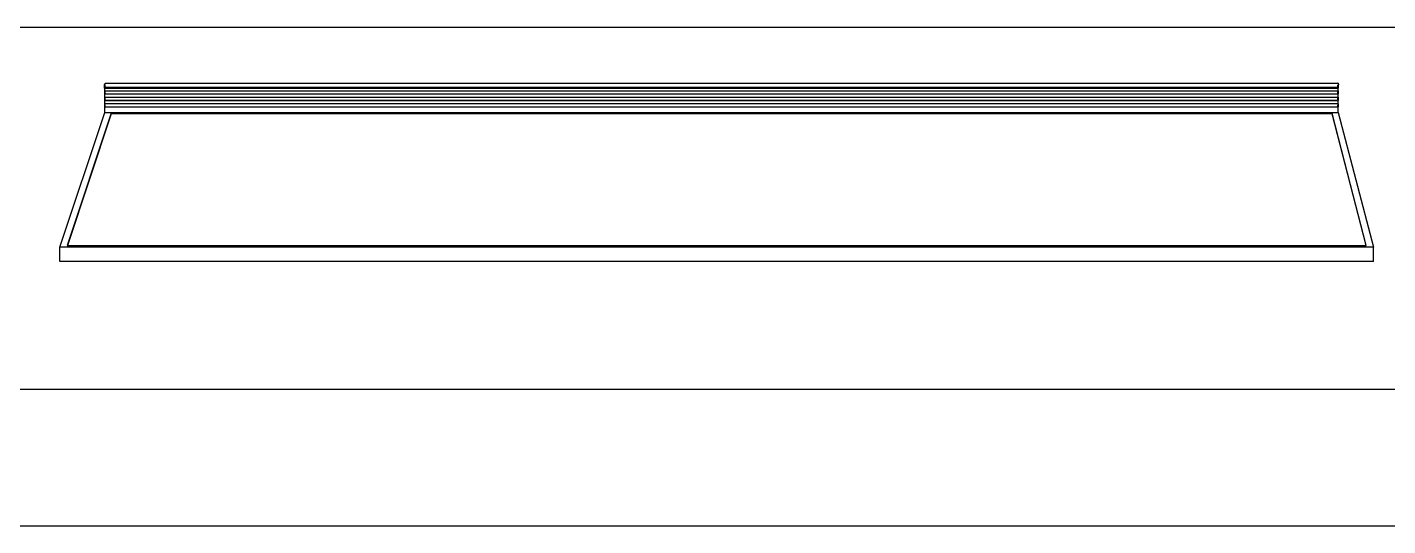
# Model space of a CAD drawing. Header units: metres. Extents: x -4.2 to 4.2, y -5.7 to 5.7.
# Drawn here: x -1.758 to 1.35, y -5.672 to -4.535 of the extents above; entities that cross this region are included whole.
import ezdxf

# ---------------------------------------------------------------- set-up
doc = ezdxf.new("R2010")
doc.units = ezdxf.units.M

msp = doc.modelspace()

# ---------------------------------------------------------------- linework, layer by layer
for p, q in [((-3.2583, -4.535), (1.51, -4.535)), ((-1.5809, -4.669), (-1.5808, -4.6681)), ((-1.5809, -4.67), (-1.5809, -4.669)), ((-1.5809, -4.671), (-1.5809, -4.67)), ((-1.5809, -4.6719), (-1.5809, -4.671)), ((-1.5809, -4.6727), (-1.5809, -4.6719)), ((-1.5808, -4.6733), (-1.5809, -4.6727)), ((-1.5808, -4.6674), (-1.5807, -4.6669)), ((-1.5808, -4.6681), (-1.5808, -4.6674)), ((-1.5808, -4.6738), (-1.5808, -4.6733)), ((-1.5807, -4.6739), (-1.5808, -4.6738)), ((-1.5807, -4.6665), (-1.5794, -4.6628)), ((-1.5807, -4.6669), (-1.5807, -4.6665)), ((-1.5807, -4.6739), (-1.5806, -4.6738)), ((-1.5807, -4.6739), (-1.5807, -4.6739)), ((-1.5807, -4.6739), (-1.5802, -4.6739)), ((-1.5805, -4.6733), (-1.5802, -4.6724)), ((-1.5804, -4.6822), (-1.5803, -4.6813)), ((-1.5804, -4.6832), (-1.5804, -4.6822)), ((-1.5804, -4.6841), (-1.5804, -4.6832)), ((-1.5804, -4.6851), (-1.5804, -4.6841)), ((-1.5804, -4.6859), (-1.5804, -4.6851)), ((-1.5803, -4.6865), (-1.5804, -4.6859)), ((-1.5803, -4.6806), (-1.5802, -4.68)), ((-1.5803, -4.6813), (-1.5803, -4.6806)), ((-1.5803, -4.6869), (-1.5803, -4.6865)), ((-1.5802, -4.6871), (-1.5803, -4.6869)), ((-1.5802, -4.6733), (-1.5802, -4.6724)), ((-1.5791, -4.6724), (-1.5802, -4.6724)), ((-1.5802, -4.6739), (-1.5802, -4.6738)), ((-1.5802, -4.6797), (-1.5802, -4.6739)), ((-1.5802, -4.6739), (1.237, -4.6739)), ((-1.5802, -4.68), (-1.5802, -4.6797)), ((-1.5802, -4.6797), (-1.5791, -4.6797)), ((-1.5802, -4.6871), (-1.5802, -4.6871)), ((-1.5802, -4.6944), (-1.5802, -4.6871)), ((-1.5802, -4.6871), (-1.5802, -4.6871)), ((-1.5802, -4.6871), (-1.5802, -4.6871)), ((-1.5802, -4.6871), (-1.5791, -4.6871)), ((-1.5802, -4.6871), (1.237, -4.6871)), ((-1.5794, -4.6628), (-1.5793, -4.6627)), ((-1.5793, -4.6627), (-1.5793, -4.6628)), ((-1.5793, -4.6627), (1.2364, -4.6627)), ((-1.5791, -4.6674), (-1.5791, -4.6665)), ((-1.5791, -4.67), (-1.5791, -4.6681)), ((-1.5791, -4.6724), (-1.5791, -4.671)), ((1.2362, -4.6724), (-1.5791, -4.6724)), ((-1.5791, -4.6822), (-1.5791, -4.6797)), ((-1.5791, -4.6797), (1.2362, -4.6797)), ((-1.5791, -4.6851), (-1.5791, -4.6832)), ((-1.5791, -4.6871), (-1.5791, -4.6859)), ((-1.5791, -4.6871), (1.2362, -4.6871)), ((1.2362, -4.6674), (1.2362, -4.6665)), ((1.2362, -4.67), (1.2362, -4.6681)), ((1.2362, -4.6724), (1.2362, -4.671)), ((1.237, -4.6724), (1.2362, -4.6724)), ((1.2362, -4.6822), (1.2362, -4.6797)), ((1.2362, -4.6797), (1.237, -4.6797)), ((1.2362, -4.6851), (1.2362, -4.6832)), ((1.2362, -4.6871), (1.2362, -4.6859)), ((1.2362, -4.6871), (1.237, -4.6871)), ((1.2364, -4.6627), (1.2363, -4.6628)), ((1.2364, -4.6628), (1.2364, -4.6627)), ((1.2364, -4.6628), (1.2374, -4.6665)), ((1.2372, -4.6733), (1.237, -4.6724)), ((1.237, -4.6733), (1.237, -4.6724)), ((1.237, -4.6739), (1.237, -4.6738)), ((1.237, -4.6797), (1.237, -4.6739)), ((1.237, -4.6739), (1.2374, -4.6739)), ((1.237, -4.68), (1.237, -4.6797)), ((1.2371, -4.6806), (1.237, -4.68)), ((1.237, -4.6871), (1.2371, -4.6869)), ((1.237, -4.6944), (1.237, -4.6871)), ((1.237, -4.6871), (1.237, -4.6871)), ((1.237, -4.6871), (1.237, -4.6871)), ((1.2371, -4.6813), (1.2371, -4.6806)), ((1.2372, -4.6822), (1.2371, -4.6813)), ((1.2371, -4.6865), (1.2372, -4.6859)), ((1.2371, -4.6869), (1.2371, -4.6865)), ((1.2372, -4.6832), (1.2372, -4.6822)), ((1.2372, -4.6841), (1.2372, -4.6832)), ((1.2372, -4.6851), (1.2372, -4.6841)), ((1.2372, -4.6859), (1.2372, -4.6851)), ((1.2374, -4.6669), (1.2374, -4.6665)), ((1.2375, -4.6674), (1.2374, -4.6669)), ((1.2374, -4.6739), (1.2375, -4.6738)), ((1.2374, -4.6739), (1.2374, -4.6738)), ((1.2374, -4.6739), (1.2374, -4.6739)), ((1.2375, -4.6681), (1.2375, -4.6674)), ((1.2376, -4.669), (1.2375, -4.6681)), ((1.2375, -4.6733), (1.2376, -4.6727)), ((1.2375, -4.6738), (1.2375, -4.6733)), ((1.2376, -4.67), (1.2376, -4.669)), ((1.2376, -4.671), (1.2376, -4.67)), ((1.2376, -4.6719), (1.2376, -4.671)), ((1.2376, -4.6727), (1.2376, -4.6719)), ((-1.5804, -4.6969), (-1.5803, -4.696)), ((-1.5804, -4.6978), (-1.5804, -4.6969)), ((-1.5804, -4.6988), (-1.5804, -4.6978)), ((-1.5804, -4.6997), (-1.5804, -4.6988)), ((-1.5804, -4.7005), (-1.5804, -4.6997)), ((-1.5803, -4.7012), (-1.5804, -4.7005)), ((-1.5804, -4.7116), (-1.5803, -4.7107)), ((-1.5804, -4.7125), (-1.5804, -4.7116)), ((-1.5804, -4.7135), (-1.5804, -4.7125)), ((-1.5804, -4.7144), (-1.5804, -4.7135)), ((-1.5804, -4.7152), (-1.5804, -4.7144)), ((-1.5803, -4.7159), (-1.5804, -4.7152)), ((-1.5803, -4.6953), (-1.5802, -4.6947)), ((-1.5803, -4.696), (-1.5803, -4.6953)), ((-1.5803, -4.7016), (-1.5803, -4.7012)), ((-1.5802, -4.7018), (-1.5803, -4.7016)), ((-1.5803, -4.7099), (-1.5802, -4.7094)), ((-1.5803, -4.7107), (-1.5803, -4.7099)), ((-1.5803, -4.7163), (-1.5803, -4.7159)), ((-1.5802, -4.7165), (-1.5803, -4.7163)), ((-1.5802, -4.6947), (-1.5802, -4.6944)), ((-1.5802, -4.6944), (-1.5791, -4.6944)), ((-1.5802, -4.7017), (-1.5802, -4.7018)), ((-1.5802, -4.7017), (-1.5791, -4.7017)), ((-1.5802, -4.7018), (-1.5802, -4.7017)), ((-1.5802, -4.7018), (-1.5802, -4.7018)), ((-1.5802, -4.7091), (-1.5802, -4.7018)), ((-1.5802, -4.7018), (1.237, -4.7018)), ((-1.5802, -4.7094), (-1.5802, -4.7091)), ((-1.5802, -4.7091), (-1.5791, -4.7091)), ((-1.5802, -4.7164), (-1.5802, -4.7165)), ((-1.5802, -4.7164), (-1.5791, -4.7164)), ((-1.5802, -4.7165), (-1.5802, -4.7164)), ((-1.5802, -4.7165), (-1.5802, -4.7165)), ((-1.5802, -4.7296), (-1.5802, -4.7165)), ((-1.5802, -4.7165), (1.237, -4.7165)), ((-1.5791, -4.696), (-1.5791, -4.6944)), ((-1.5791, -4.6944), (1.2362, -4.6944)), ((-1.5791, -4.6988), (-1.5791, -4.6969)), ((-1.5791, -4.7017), (-1.5791, -4.6997)), ((-1.5791, -4.7017), (1.2362, -4.7017)), ((-1.5791, -4.7107), (-1.5791, -4.7091)), ((-1.5791, -4.7091), (1.2362, -4.7091)), ((-1.5791, -4.7135), (-1.5791, -4.7116)), ((-1.5791, -4.7164), (-1.5791, -4.7144)), ((-1.5791, -4.7164), (1.2362, -4.7164)), ((1.2362, -4.696), (1.2362, -4.6944)), ((1.2362, -4.6944), (1.237, -4.6944)), ((1.2362, -4.6988), (1.2362, -4.6969)), ((1.2362, -4.7017), (1.2362, -4.6997)), ((1.2362, -4.7017), (1.237, -4.7017)), ((1.2362, -4.7107), (1.2362, -4.7091)), ((1.2362, -4.7091), (1.237, -4.7091)), ((1.2362, -4.7135), (1.2362, -4.7116)), ((1.2362, -4.7164), (1.2362, -4.7144)), ((1.2362, -4.7164), (1.237, -4.7164)), ((1.237, -4.6947), (1.237, -4.6944)), ((1.2371, -4.6953), (1.237, -4.6947)), ((1.237, -4.7018), (1.2371, -4.7016)), ((1.237, -4.7017), (1.237, -4.7018)), ((1.237, -4.7018), (1.237, -4.7018)), ((1.237, -4.7091), (1.237, -4.7018)), ((1.237, -4.7094), (1.237, -4.7091)), ((1.2371, -4.7099), (1.237, -4.7094)), ((1.237, -4.7165), (1.2371, -4.7163)), ((1.237, -4.7164), (1.237, -4.7165)), ((1.237, -4.7165), (1.237, -4.7165)), ((1.237, -4.7296), (1.237, -4.7165)), ((1.2371, -4.696), (1.2371, -4.6953)), ((1.2372, -4.6969), (1.2371, -4.696)), ((1.2371, -4.7012), (1.2372, -4.7005)), ((1.2371, -4.7016), (1.2371, -4.7012)), ((1.2371, -4.7107), (1.2371, -4.7099)), ((1.2372, -4.7116), (1.2371, -4.7107)), ((1.2371, -4.7159), (1.2372, -4.7152)), ((1.2371, -4.7163), (1.2371, -4.7159)), ((1.2372, -4.6978), (1.2372, -4.6969)), ((1.2372, -4.6988), (1.2372, -4.6978)), ((1.2372, -4.6997), (1.2372, -4.6988)), ((1.2372, -4.7005), (1.2372, -4.6997)), ((1.2372, -4.7125), (1.2372, -4.7116)), ((1.2372, -4.7135), (1.2372, -4.7125)), ((1.2372, -4.7144), (1.2372, -4.7135)), ((1.2372, -4.7152), (1.2372, -4.7144)), ((-1.6827, -5.0365), (-1.5802, -4.7296)), ((-1.566, -4.7311), (-1.6659, -5.0331)), ((-1.566, -4.7326), (-1.6654, -5.0331)), ((-1.5802, -4.7296), (1.237, -4.7296)), ((-1.566, -4.7311), (-1.566, -4.7326)), ((-1.566, -4.7311), (1.2227, -4.7311)), ((1.2227, -4.7326), (-1.566, -4.7326)), ((1.2227, -4.7326), (1.2227, -4.7311)), ((1.3008, -5.0331), (1.2227, -4.7311)), ((1.3004, -5.0331), (1.2227, -4.7326)), ((1.237, -4.7296), (1.3173, -5.0365)), ((-1.6659, -5.0331), (-1.6654, -5.0331)), ((-1.6654, -5.0331), (1.3004, -5.0331)), ((1.3004, -5.0331), (1.3008, -5.0331)), ((-1.6827, -5.0694), (-1.6827, -5.0365)), ((1.3173, -5.0365), (-1.6827, -5.0365)), ((1.3173, -5.0694), (1.3173, -5.0365)), ((1.3173, -5.0694), (-1.6827, -5.0694)), ((-3.8513, -5.3604), (3.8513, -5.3604)), ((-4.163, -5.6721), (4.163, -5.6721))]:
    msp.add_line(p, q)

doc.saveas('drawing.dxf')
